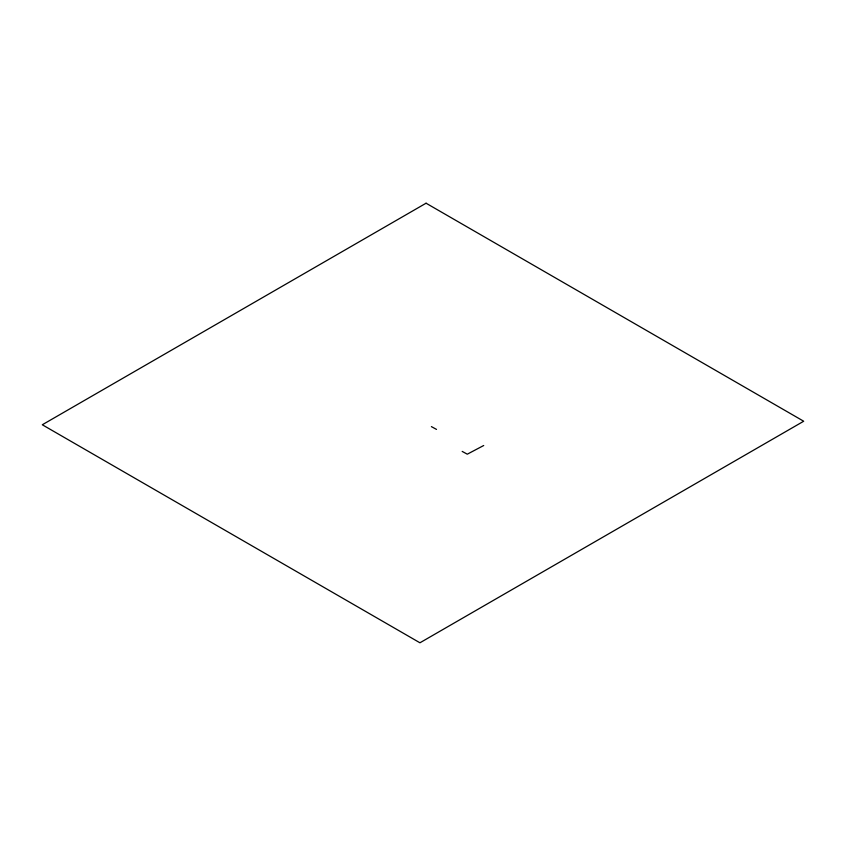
<?xml version="1.0" encoding="UTF-8"?>
<svg xmlns="http://www.w3.org/2000/svg" width="846" height="846" viewBox="0 0 846 846"><rect width="100%" height="100%" fill="white"/><g stroke="black" fill="none" stroke-linecap="round" stroke-linejoin="round"><path stroke-width="1.27" d="M483.711 445.514L467.288 454.186L462.18 451.404M431.397 426.617L436.504 429.398M426.067 203.209L42.3 424.766L419.933 642.791L803.7 421.234L426.067 203.209"/></g></svg>
